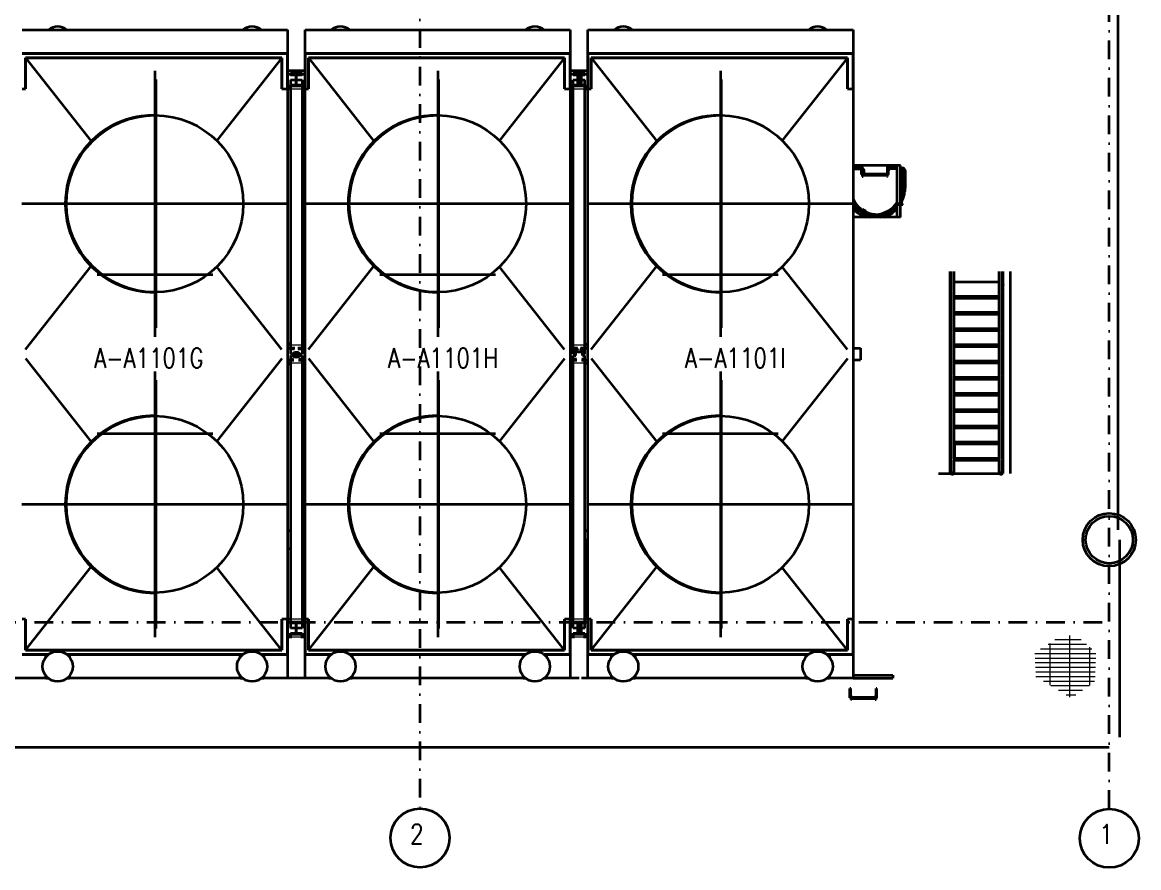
# Model space of a CAD drawing. Header units: inches. Extents: x 3135 to 9031, y -914 to 4011.
# Drawn here: x 8174 to 8903, y 2243 to 2795 of the extents above; entities that cross this region are included whole.
import ezdxf
from ezdxf.enums import TextEntityAlignment as Align

# ---------------------------------------------------------------- set-up
doc = ezdxf.new("R2010")
doc.units = ezdxf.units.IN
doc.header["$MEASUREMENT"] = 0
doc.linetypes.add('DASHDOT2', pattern=[12.700025, 6.350013, -3.175006, 0, -3.175006])
doc.linetypes.add('HIDDEN2', pattern=[0.1875, 0.125, -0.0625])
for name, color, linetype in [('Default', 7, 'Continuous'), ('TF_P_CENTER', 7, 'Continuous'), ('TF_P_Equipment', 7, 'Continuous'), ('TF_P_Ladder', 7, 'Continuous'), ('TF_P_Stairs', 7, 'Continuous'), ('TF_P_Steel', 7, 'Continuous'), ('TF_S_GRATING', 7, 'Continuous')]:
    doc.layers.add(name, color=color, linetype=linetype)
doc.styles.add('ROMANS', font='romans.shx')

# ---------------------------------------------------------------- blocks, each defined once
blk = doc.blocks.new('TF_P_ELP_GRATING', base_point=(2.146, 13.23))
at = {"layer": 'TF_S_GRATING', "color": 8, "linetype": 'Continuous', "lineweight": 18}
for p, q in [((2.19, 13.523), (2.19, 12.866)), ((2.37, 13.425), (1.964, 13.425)), ((1.98, 13.435), (1.98, 12.994)), ((2.313, 13.474), (2.034, 13.474)), ((2.4, 13.399), (2.4, 12.99)), ((2.469, 13.328), (1.822, 13.328)), ((2.467, 13.279), (1.824, 13.279)), ((2.426, 13.377), (1.882, 13.377)), ((2.465, 13.23), (1.826, 13.23)), ((2.463, 13.182), (1.828, 13.182)), ((2.462, 13.133), (1.83, 13.133)), ((2.46, 13.084), (1.832, 13.084)), ((2.453, 13.035), (1.912, 13.035)), ((2.396, 12.987), (1.992, 12.987)), ((2.326, 12.938), (2.072, 12.938)), ((2.256, 12.889), (2.152, 12.889))]:
    blk.add_line(p, q, dxfattribs=at)
blk = doc.blocks.new('A$Cdd380a1b')
at = {"layer": 'Default', "color": 8, "linetype": 'Continuous', "lineweight": 35}
for centre in [(-36.4452, -17.6257), (-32.9261, -17.6272)]:
    blk.add_circle(centre, 0.15, dxfattribs=at)
at = {"layer": 'TF_P_CENTER', "color": 8, "linetype": 'DASHDOT2', "lineweight": 35}
for p, q in [((-37.7988, -13.7107), (-37.7988, -15.0678)), ((-36.3551, -13.7107), (-36.3551, -15.0678)), ((-34.9113, -13.7107), (-34.9113, -15.0678)), ((-37.7927, -15.0226), (-37.7927, -13.7558)), ((-36.349, -15.0226), (-36.349, -13.7558)), ((-34.9052, -15.0226), (-34.9052, -13.7558)), ((-37.1203, -14.3892), (-38.4774, -14.3892)), ((-35.6766, -14.3892), (-37.0336, -14.3892)), ((-34.2328, -14.3892), (-35.5899, -14.3892)), ((-38.0939, -14.7502), (-37.5038, -14.7502)), ((-36.6501, -14.7502), (-36.0601, -14.7502)), ((-35.2064, -14.7502), (-34.6163, -14.7502)), ((-37.7988, -15.2447), (-37.7988, -16.6017)), ((-36.3551, -15.2447), (-36.3551, -16.6017)), ((-34.9113, -15.2447), (-34.9113, -16.6017)), ((-37.7927, -16.5566), (-37.7927, -15.2898)), ((-36.349, -16.5566), (-36.349, -15.2898)), ((-34.9052, -16.5566), (-34.9052, -15.2898)), ((-38.0939, -15.5623), (-37.5038, -15.5623)), ((-36.6501, -15.5623), (-36.0601, -15.5623)), ((-35.2064, -15.5623), (-34.6163, -15.5623)), ((-37.1203, -15.9232), (-38.4774, -15.9232)), ((-35.6766, -15.9232), (-37.0336, -15.9232)), ((-34.2328, -15.9232), (-35.5899, -15.9232))]:
    blk.add_line(p, q, dxfattribs=at)
at = {"layer": 'TF_P_Equipment', "color": 8, "linetype": 'Continuous', "lineweight": 35}
for p, q in [((-38.4756, -13.5019), (-37.1221, -13.5019)), ((-37.1221, -13.5019), (-37.1221, -13.6222)), ((-37.0319, -13.5019), (-35.6783, -13.5019)), ((-37.0319, -13.6222), (-37.0319, -13.5019)), ((-35.6783, -13.5019), (-35.6783, -13.6222)), ((-35.5881, -13.5019), (-34.2346, -13.5019)), ((-35.5881, -13.6222), (-35.5881, -13.5019)), ((-34.2346, -13.5019), (-34.2346, -13.6222)), ((-38.4756, -13.6222), (-37.1221, -13.6222)), ((-37.1221, -13.6222), (-38.4756, -13.6222)), ((-38.4592, -13.6448), (-38.4592, -13.8027)), ((-38.4592, -13.8027), (-38.4592, -13.6448)), ((-38.4592, -13.6448), (-38.124, -14.0702)), ((-37.1508, -13.6448), (-38.4592, -13.6448)), ((-38.4592, -13.6448), (-37.1508, -13.6448)), ((-37.1508, -13.6448), (-37.4833, -14.0668)), ((-37.1508, -13.8027), (-37.1508, -13.6448)), ((-37.1508, -13.6448), (-37.1508, -13.8027)), ((-37.1221, -13.6222), (-37.1221, -13.8027)), ((-37.1221, -13.8027), (-37.1221, -13.6222)), ((-37.0319, -13.8027), (-37.0319, -13.6222)), ((-37.0319, -13.6222), (-37.0319, -13.8027)), ((-37.0319, -13.6222), (-35.6783, -13.6222)), ((-35.6783, -13.6222), (-37.0319, -13.6222)), ((-37.0154, -13.6448), (-36.6803, -14.0702)), ((-35.707, -13.6448), (-37.0154, -13.6448)), ((-37.0154, -13.6448), (-37.0154, -13.8027)), ((-37.0154, -13.8027), (-37.0154, -13.6448)), ((-37.0154, -13.6448), (-35.707, -13.6448)), ((-35.707, -13.6448), (-36.0395, -14.0668)), ((-35.707, -13.8027), (-35.707, -13.6448)), ((-35.707, -13.6448), (-35.707, -13.8027)), ((-35.6783, -13.6222), (-35.6783, -13.8027)), ((-35.6783, -13.8027), (-35.6783, -13.6222)), ((-35.5881, -13.6222), (-34.2346, -13.6222)), ((-34.2346, -13.6222), (-35.5881, -13.6222)), ((-35.5881, -13.8027), (-35.5881, -13.6222)), ((-35.5881, -13.6222), (-35.5881, -13.8027)), ((-34.2633, -13.6448), (-35.5717, -13.6448)), ((-35.5717, -13.6448), (-34.2633, -13.6448)), ((-35.5717, -13.6448), (-35.2365, -14.0702)), ((-35.5717, -13.6448), (-35.5717, -13.8027)), ((-35.5717, -13.8027), (-35.5717, -13.6448)), ((-34.2633, -13.6448), (-34.5958, -14.0668)), ((-34.2633, -13.8027), (-34.2633, -13.6448)), ((-34.2633, -13.6448), (-34.2633, -13.8027)), ((-34.2346, -13.6222), (-34.2346, -13.8027)), ((-34.2346, -13.8027), (-34.2346, -13.6222)), ((-37.0319, -13.7125), (-37.1221, -13.7125)), ((-37.0319, -13.7125), (-37.1221, -13.7125)), ((-35.5881, -13.7125), (-35.6783, -13.7125)), ((-35.5881, -13.7125), (-35.6783, -13.7125)), ((-35.5881, -13.7274), (-35.5881, -13.7125)), ((-35.5881, -13.7274), (-35.5881, -13.7125)), ((-35.5881, -13.8027), (-35.5881, -13.7877)), ((-35.5881, -13.8027), (-35.5881, -13.7877)), ((-38.4756, -13.8027), (-38.4591, -13.8027)), ((-37.1509, -13.8027), (-37.1221, -13.8027)), ((-37.1221, -13.8027), (-37.1071, -13.8027)), ((-37.1221, -13.8027), (-37.1071, -13.8027)), ((-37.1221, -13.8027), (-37.1221, -16.5097)), ((-37.0468, -13.8027), (-37.0319, -13.8027)), ((-37.0468, -13.8027), (-37.0319, -13.8027)), ((-37.0319, -13.8027), (-37.0153, -13.8027)), ((-37.0319, -16.5097), (-37.0319, -13.8027)), ((-35.7071, -13.8027), (-35.6783, -13.8027)), ((-35.6783, -13.8027), (-35.6783, -16.5097)), ((-35.6783, -13.8027), (-35.6634, -13.8027)), ((-35.6783, -13.8027), (-35.6634, -13.8027)), ((-35.6031, -13.8027), (-35.5881, -13.8027)), ((-35.6031, -13.8027), (-35.5881, -13.8027)), ((-35.5881, -13.8027), (-35.5716, -13.8027)), ((-35.5881, -16.5097), (-35.5881, -13.8027)), ((-34.2634, -13.8027), (-34.2346, -13.8027)), ((-34.2346, -13.8027), (-34.2346, -16.5097)), ((-38.4591, -15.1335), (-38.124, -14.7083)), ((-37.1509, -15.1335), (-37.4833, -14.7117)), ((-37.0153, -15.1335), (-36.6803, -14.7083)), ((-35.7072, -15.1335), (-36.0395, -14.7117)), ((-35.5716, -15.1335), (-35.2365, -14.7083)), ((-34.2634, -15.1335), (-34.5958, -14.7117)), ((-37.1071, -15.1111), (-37.1221, -15.1111)), ((-37.1071, -15.1111), (-37.1221, -15.1111)), ((-37.0319, -15.1111), (-37.0468, -15.1111)), ((-37.0319, -15.1111), (-37.0468, -15.1111)), ((-35.6634, -15.1111), (-35.6783, -15.1111)), ((-35.6634, -15.1111), (-35.6783, -15.1111)), ((-35.5881, -15.1111), (-35.6031, -15.1111)), ((-35.5881, -15.1111), (-35.6031, -15.1111)), ((-35.5881, -15.1261), (-35.5881, -15.1111)), ((-35.5881, -15.1261), (-35.5881, -15.1111)), ((-38.4591, -15.1789), (-38.124, -15.6042)), ((-37.1509, -15.1789), (-37.4833, -15.6008)), ((-37.1221, -15.2013), (-37.1071, -15.2013)), ((-37.1221, -15.2013), (-37.1071, -15.2013)), ((-37.0468, -15.2013), (-37.0319, -15.2013)), ((-37.0468, -15.2013), (-37.0319, -15.2013)), ((-37.0153, -15.1789), (-36.6803, -15.6042)), ((-35.7072, -15.1789), (-36.0395, -15.6008)), ((-35.6783, -15.2013), (-35.6634, -15.2013)), ((-35.6783, -15.2013), (-35.6634, -15.2013)), ((-35.6031, -15.2013), (-35.5881, -15.2013)), ((-35.6031, -15.2013), (-35.5881, -15.2013)), ((-35.5881, -15.2013), (-35.5881, -15.1864)), ((-35.5881, -15.2013), (-35.5881, -15.1864)), ((-35.5716, -15.1789), (-35.2365, -15.6042)), ((-34.2634, -15.1789), (-34.5958, -15.6008)), ((-38.4592, -16.6676), (-38.124, -16.2422)), ((-37.0154, -16.6676), (-36.6803, -16.2422)), ((-35.5717, -16.6676), (-35.2365, -16.2422)), ((-37.1508, -16.6676), (-37.4833, -16.2457)), ((-35.707, -16.6676), (-36.0395, -16.2457)), ((-34.2633, -16.6676), (-34.5958, -16.2457)), ((-38.4591, -16.5097), (-38.4756, -16.5097)), ((-38.4592, -16.5097), (-38.4592, -16.6676)), ((-38.4592, -16.6676), (-38.4592, -16.5097)), ((-37.1221, -16.5097), (-37.1509, -16.5097)), ((-37.1508, -16.6676), (-37.1508, -16.5097)), ((-37.1508, -16.5097), (-37.1508, -16.6676)), ((-37.1221, -16.5097), (-37.1221, -16.6902)), ((-37.1221, -16.6902), (-37.1221, -16.5097)), ((-37.1071, -16.5097), (-37.1221, -16.5097)), ((-37.1071, -16.5097), (-37.1221, -16.5097)), ((-37.0319, -16.5097), (-37.0468, -16.5097)), ((-37.0319, -16.5097), (-37.0468, -16.5097)), ((-37.0153, -16.5097), (-37.0319, -16.5097)), ((-37.0319, -16.6902), (-37.0319, -16.5097)), ((-37.0319, -16.5097), (-37.0319, -16.6902)), ((-37.0154, -16.5097), (-37.0154, -16.6676)), ((-37.0154, -16.6676), (-37.0154, -16.5097)), ((-35.6783, -16.5097), (-35.7071, -16.5097)), ((-35.707, -16.6676), (-35.707, -16.5097)), ((-35.707, -16.5097), (-35.707, -16.6676)), ((-35.6634, -16.5097), (-35.6783, -16.5097)), ((-35.6634, -16.5097), (-35.6783, -16.5097)), ((-35.6783, -16.5097), (-35.6783, -16.6902)), ((-35.6783, -16.6902), (-35.6783, -16.5097)), ((-35.5881, -16.5097), (-35.6031, -16.5097)), ((-35.5881, -16.5097), (-35.6031, -16.5097)), ((-35.5881, -16.5247), (-35.5881, -16.5097)), ((-35.5881, -16.5247), (-35.5881, -16.5097)), ((-35.5716, -16.5097), (-35.5881, -16.5097)), ((-35.5881, -16.6902), (-35.5881, -16.5097)), ((-35.5881, -16.5097), (-35.5881, -16.6902)), ((-35.5717, -16.5097), (-35.5717, -16.6676)), ((-35.5717, -16.6676), (-35.5717, -16.5097)), ((-34.2346, -16.5097), (-34.2634, -16.5097)), ((-34.2633, -16.6676), (-34.2633, -16.5097)), ((-34.2633, -16.5097), (-34.2633, -16.6676)), ((-34.2346, -16.5097), (-34.2346, -16.6902)), ((-34.2346, -16.6902), (-34.2346, -16.5097)), ((-35.5881, -16.6), (-35.5881, -16.585)), ((-35.5881, -16.6), (-35.5881, -16.585)), ((-37.1221, -16.6), (-37.0998, -16.6)), ((-37.1221, -16.6), (-37.0998, -16.6)), ((-37.0541, -16.6), (-37.0319, -16.6)), ((-37.0541, -16.6), (-37.0319, -16.6)), ((-35.6783, -16.6), (-35.6561, -16.6)), ((-35.6783, -16.6), (-35.6561, -16.6)), ((-35.6104, -16.6), (-35.5881, -16.6)), ((-35.6104, -16.6), (-35.5881, -16.6)), ((-38.3432, -16.6902), (-38.4756, -16.6902)), ((-38.4756, -16.6902), (-38.3432, -16.6902)), ((-38.4592, -16.6676), (-37.1508, -16.6676)), ((-37.1508, -16.6676), (-38.4592, -16.6676)), ((-38.3553, -16.6902), (-38.3553, -16.7023)), ((-38.3553, -16.7023), (-38.3553, -16.6902)), ((-38.3553, -16.6902), (-38.3496, -16.6959)), ((-37.3506, -16.6902), (-38.2471, -16.6902)), ((-38.2471, -16.6902), (-37.3506, -16.6902)), ((-38.235, -16.6902), (-38.2407, -16.6959)), ((-38.235, -16.7023), (-38.235, -16.6902)), ((-38.235, -16.6902), (-38.235, -16.7023)), ((-37.3627, -16.6902), (-37.3627, -16.7023)), ((-37.3627, -16.7023), (-37.3627, -16.6902)), ((-37.3627, -16.6902), (-37.357, -16.6959)), ((-37.1221, -16.6902), (-37.2545, -16.6902)), ((-37.2545, -16.6902), (-37.1221, -16.6902)), ((-37.2424, -16.6902), (-37.2481, -16.6959)), ((-37.2424, -16.7023), (-37.2424, -16.6902)), ((-37.2424, -16.6902), (-37.2424, -16.7023)), ((-37.1221, -16.6902), (-37.1221, -16.8105)), ((-36.8994, -16.6902), (-37.0319, -16.6902)), ((-37.0319, -16.6902), (-36.8994, -16.6902)), ((-37.0319, -16.8105), (-37.0319, -16.6902)), ((-37.0154, -16.6676), (-35.707, -16.6676)), ((-35.707, -16.6676), (-37.0154, -16.6676)), ((-36.9115, -16.6902), (-36.9058, -16.6959)), ((-36.9115, -16.6902), (-36.9115, -16.7023)), ((-36.9115, -16.7023), (-36.9115, -16.6902)), ((-35.9068, -16.6902), (-36.8034, -16.6902)), ((-36.8034, -16.6902), (-35.9068, -16.6902)), ((-36.7912, -16.6902), (-36.797, -16.6959)), ((-36.7912, -16.7023), (-36.7912, -16.6902)), ((-36.7912, -16.6902), (-36.7912, -16.7023)), ((-35.919, -16.6902), (-35.9132, -16.6959)), ((-35.919, -16.6902), (-35.919, -16.7023)), ((-35.919, -16.7023), (-35.919, -16.6902)), ((-35.6783, -16.6902), (-35.8108, -16.6902)), ((-35.8108, -16.6902), (-35.6783, -16.6902)), ((-35.7987, -16.6902), (-35.8044, -16.6959)), ((-35.7987, -16.7023), (-35.7987, -16.6902)), ((-35.7987, -16.6902), (-35.7987, -16.7023)), ((-35.6783, -16.6902), (-35.6783, -16.8105)), ((-35.5881, -16.8105), (-35.5881, -16.6902)), ((-35.4557, -16.6902), (-35.5881, -16.6902)), ((-35.5881, -16.6902), (-35.4557, -16.6902)), ((-35.5717, -16.6676), (-34.2633, -16.6676)), ((-34.2633, -16.6676), (-35.5717, -16.6676)), ((-35.4678, -16.6902), (-35.4621, -16.6959)), ((-35.4678, -16.6902), (-35.4678, -16.7023)), ((-35.4678, -16.7023), (-35.4678, -16.6902)), ((-34.4631, -16.6902), (-35.3596, -16.6902)), ((-35.3596, -16.6902), (-34.4631, -16.6902)), ((-35.3475, -16.6902), (-35.3532, -16.6959)), ((-35.3475, -16.7023), (-35.3475, -16.6902)), ((-35.3475, -16.6902), (-35.3475, -16.7023)), ((-34.4752, -16.6902), (-34.4752, -16.7023)), ((-34.4752, -16.7023), (-34.4752, -16.6902)), ((-34.4752, -16.6902), (-34.4695, -16.6959)), ((-34.2346, -16.6902), (-34.367, -16.6902)), ((-34.367, -16.6902), (-34.2346, -16.6902)), ((-34.3549, -16.6902), (-34.3606, -16.6959)), ((-34.3549, -16.7023), (-34.3549, -16.6902)), ((-34.3549, -16.6902), (-34.3549, -16.7023)), ((-34.2346, -16.6902), (-34.2346, -16.8105)), ((-38.3553, -16.8105), (-38.4756, -16.8105)), ((-38.3553, -16.7984), (-38.3553, -16.8105)), ((-38.3553, -16.8105), (-38.3553, -16.7984)), ((-38.3553, -16.8105), (-38.3496, -16.8048)), ((-38.3553, -16.8105), (-38.3432, -16.8105)), ((-38.3432, -16.8105), (-38.3553, -16.8105)), ((-38.2471, -16.8105), (-38.235, -16.8105)), ((-38.235, -16.8105), (-38.2471, -16.8105)), ((-38.235, -16.8105), (-38.2407, -16.8048)), ((-38.235, -16.8105), (-38.235, -16.7984)), ((-38.235, -16.7984), (-38.235, -16.8105)), ((-37.3627, -16.8105), (-38.235, -16.8105)), ((-37.3627, -16.7984), (-37.3627, -16.8105)), ((-37.3627, -16.8105), (-37.3627, -16.7984)), ((-37.3627, -16.8105), (-37.357, -16.8048)), ((-37.3627, -16.8105), (-37.3506, -16.8105)), ((-37.3506, -16.8105), (-37.3627, -16.8105)), ((-37.2545, -16.8105), (-37.2424, -16.8105)), ((-37.2424, -16.8105), (-37.2545, -16.8105)), ((-37.2424, -16.8105), (-37.2481, -16.8048)), ((-37.2424, -16.8105), (-37.2424, -16.7984)), ((-37.2424, -16.7984), (-37.2424, -16.8105)), ((-37.1221, -16.8105), (-37.2424, -16.8105)), ((-36.9115, -16.8105), (-37.0319, -16.8105)), ((-36.9115, -16.7984), (-36.9115, -16.8105)), ((-36.9115, -16.8105), (-36.9115, -16.7984)), ((-36.9115, -16.8105), (-36.9058, -16.8048)), ((-36.9115, -16.8105), (-36.8994, -16.8105)), ((-36.8994, -16.8105), (-36.9115, -16.8105)), ((-36.8034, -16.8105), (-36.7912, -16.8105)), ((-36.7912, -16.8105), (-36.8034, -16.8105)), ((-36.7912, -16.8105), (-36.797, -16.8048)), ((-36.7912, -16.8105), (-36.7912, -16.7984)), ((-36.7912, -16.7984), (-36.7912, -16.8105)), ((-35.919, -16.8105), (-36.7912, -16.8105)), ((-35.919, -16.7984), (-35.919, -16.8105)), ((-35.919, -16.8105), (-35.919, -16.7984)), ((-35.919, -16.8105), (-35.9132, -16.8048)), ((-35.919, -16.8105), (-35.9068, -16.8105)), ((-35.9068, -16.8105), (-35.919, -16.8105)), ((-35.8108, -16.8105), (-35.7987, -16.8105)), ((-35.7987, -16.8105), (-35.8108, -16.8105)), ((-35.7987, -16.8105), (-35.8044, -16.8048)), ((-35.7987, -16.8105), (-35.7987, -16.7984)), ((-35.7987, -16.7984), (-35.7987, -16.8105)), ((-35.6783, -16.8105), (-35.7987, -16.8105)), ((-35.4678, -16.8105), (-35.5881, -16.8105)), ((-35.4678, -16.7984), (-35.4678, -16.8105)), ((-35.4678, -16.8105), (-35.4678, -16.7984)), ((-35.4678, -16.8105), (-35.4621, -16.8048)), ((-35.4678, -16.8105), (-35.4557, -16.8105)), ((-35.4557, -16.8105), (-35.4678, -16.8105)), ((-35.3596, -16.8105), (-35.3475, -16.8105)), ((-35.3475, -16.8105), (-35.3596, -16.8105)), ((-35.3475, -16.8105), (-35.3532, -16.8048)), ((-35.3475, -16.8105), (-35.3475, -16.7984)), ((-35.3475, -16.7984), (-35.3475, -16.8105)), ((-34.4752, -16.8105), (-35.3475, -16.8105)), ((-34.4752, -16.7984), (-34.4752, -16.8105)), ((-34.4752, -16.8105), (-34.4752, -16.7984)), ((-34.4752, -16.8105), (-34.4695, -16.8048)), ((-34.4752, -16.8105), (-34.4631, -16.8105)), ((-34.4631, -16.8105), (-34.4752, -16.8105)), ((-34.367, -16.8105), (-34.3549, -16.8105)), ((-34.3549, -16.8105), (-34.367, -16.8105)), ((-34.3549, -16.8105), (-34.3606, -16.8048)), ((-34.3549, -16.8105), (-34.3549, -16.7984)), ((-34.3549, -16.7984), (-34.3549, -16.8105)), ((-34.2346, -16.8105), (-34.3549, -16.8105))]:
    blk.add_line(p, q, dxfattribs=at)
at = {"layer": 'TF_P_Equipment', "color": 8, "linetype": 'HIDDEN2', "lineweight": 18}
for p, q in [((-35.5881, -13.7877), (-35.5881, -13.7274)), ((-35.5881, -13.7877), (-35.5881, -13.7274)), ((-37.1071, -13.8027), (-37.0468, -13.8027)), ((-37.1071, -13.8027), (-37.0468, -13.8027)), ((-35.6634, -13.8027), (-35.6031, -13.8027)), ((-35.6634, -13.8027), (-35.6031, -13.8027)), ((-37.0468, -15.1111), (-37.1071, -15.1111)), ((-37.0468, -15.1111), (-37.1071, -15.1111)), ((-35.6031, -15.1111), (-35.6634, -15.1111)), ((-35.6031, -15.1111), (-35.6634, -15.1111)), ((-35.5881, -15.1864), (-35.5881, -15.1261)), ((-35.5881, -15.1864), (-35.5881, -15.1261)), ((-37.1071, -15.2013), (-37.0468, -15.2013)), ((-37.1071, -15.2013), (-37.0468, -15.2013)), ((-35.6634, -15.2013), (-35.6031, -15.2013)), ((-35.6634, -15.2013), (-35.6031, -15.2013)), ((-37.0468, -16.5097), (-37.1071, -16.5097)), ((-37.0468, -16.5097), (-37.1071, -16.5097)), ((-35.6031, -16.5097), (-35.6634, -16.5097)), ((-35.6031, -16.5097), (-35.6634, -16.5097)), ((-35.5881, -16.585), (-35.5881, -16.5247)), ((-35.5881, -16.585), (-35.5881, -16.5247)), ((-37.0998, -16.6), (-37.0541, -16.6)), ((-37.0998, -16.6), (-37.0541, -16.6)), ((-35.6561, -16.6), (-35.6104, -16.6)), ((-35.6561, -16.6), (-35.6104, -16.6))]:
    blk.add_line(p, q, dxfattribs=at)
at = {"layer": 'TF_P_Equipment', "color": 8, "linetype": 'Continuous', "lineweight": 35}
for centre, radius in [((-37.7988, -14.3892), 0.4512), ((-37.7988, -14.3892), 0.4512), ((-36.3551, -14.3892), 0.4512), ((-36.3551, -14.3892), 0.4512), ((-34.9113, -14.3892), 0.4512), ((-34.9113, -14.3892), 0.4512), ((-37.7988, -15.9232), 0.4512), ((-37.7988, -15.9232), 0.4512), ((-36.3551, -15.9232), 0.4512), ((-36.3551, -15.9232), 0.4512), ((-34.9113, -15.9232), 0.4512), ((-34.9113, -15.9232), 0.4512), ((-38.2951, -16.7504), 0.077), ((-37.3026, -16.7504), 0.077), ((-36.8514, -16.7504), 0.077), ((-35.8588, -16.7504), 0.077), ((-35.4076, -16.7504), 0.077), ((-34.4151, -16.7504), 0.077)]:
    blk.add_circle(centre, radius, dxfattribs=at)
for centre, radius, start, end in [((-38.2951, -13.5621), 0.077, 51.4017, 128.5983), ((-37.3026, -13.5621), 0.077, 90, 128.5983), ((-37.3026, -13.5621), 0.077, 51.4017, 90), ((-36.8514, -13.5621), 0.077, 51.4017, 128.5983), ((-35.8588, -13.5621), 0.077, 90, 128.5983), ((-35.8588, -13.5621), 0.077, 51.4017, 90), ((-35.4076, -13.5621), 0.077, 51.4017, 128.5983), ((-34.4151, -13.5621), 0.077, 90, 128.5983), ((-34.4151, -13.5621), 0.077, 51.4017, 90), ((-37.805, -14.3892), 0.4512, 89.6099, 270.3901), ((-37.805, -14.3892), 0.4512, 90, 270.3901), ((-37.805, -14.3892), 0.4512, 89.6099, 135), ((-37.805, -14.3892), 0.4512, 89.6099, 90), ((-36.3612, -14.3892), 0.4512, 89.6099, 270.3901), ((-36.3612, -14.3892), 0.4512, 90, 270.3901), ((-36.3612, -14.3892), 0.4512, 89.6099, 135), ((-36.3612, -14.3892), 0.4512, 89.6099, 90), ((-34.9175, -14.3892), 0.4512, 89.6099, 270.3901), ((-34.9175, -14.3892), 0.4512, 90, 270.3901), ((-34.9175, -14.3892), 0.4512, 89.6099, 135), ((-34.9175, -14.3892), 0.4512, 89.6099, 90), ((-37.805, -14.3892), 0.4512, 135, 225), ((-36.3612, -14.3892), 0.4512, 135, 225), ((-34.9175, -14.3892), 0.4512, 135, 225), ((-37.805, -14.3892), 0.4512, 225, 270.3901), ((-36.3612, -14.3892), 0.4512, 225, 270.3901), ((-34.9175, -14.3892), 0.4512, 225, 270.3901), ((-37.805, -15.9232), 0.4512, 89.6099, 270.3901), ((-37.805, -15.9232), 0.4512, 90, 270.3901), ((-37.805, -15.9232), 0.4512, 89.6099, 135), ((-37.805, -15.9232), 0.4512, 89.6099, 90), ((-36.3612, -15.9232), 0.4512, 89.6099, 270.3901), ((-36.3612, -15.9232), 0.4512, 90, 270.3901), ((-36.3612, -15.9232), 0.4512, 89.6099, 135), ((-36.3612, -15.9232), 0.4512, 89.6099, 90), ((-34.9175, -15.9232), 0.4512, 89.6099, 270.3901), ((-34.9175, -15.9232), 0.4512, 90, 270.3901), ((-34.9175, -15.9232), 0.4512, 89.6099, 135), ((-34.9175, -15.9232), 0.4512, 89.6099, 90), ((-37.805, -15.9232), 0.4512, 135, 225), ((-36.3612, -15.9232), 0.4512, 135, 225), ((-34.9175, -15.9232), 0.4512, 135, 225), ((-37.805, -15.9232), 0.4512, 225, 270.3901), ((-36.3612, -15.9232), 0.4512, 225, 270.3901), ((-34.9175, -15.9232), 0.4512, 225, 270.3901)]:
    blk.add_arc(centre, radius, start, end, dxfattribs=at)
at = {"layer": 'TF_P_Ladder', "color": 8, "linetype": 'Continuous', "lineweight": 35}
for p, q in [((-34.1924, -14.206), (-34.2346, -14.206)), ((-34.2346, -14.2105), (-34.1924, -14.2105)), ((-34.1916, -14.206), (-34.1916, -14.1936)), ((-34.1916, -14.2406), (-34.1916, -14.2105)), ((-34.1886, -14.2406), (-34.1916, -14.2406)), ((-34.1886, -14.2369), (-34.1886, -14.2379)), ((-34.1886, -14.2379), (-34.1886, -14.2443)), ((-34.1886, -14.2443), (-34.1871, -14.2443)), ((-34.1871, -14.207), (-34.1871, -14.1936)), ((-34.1871, -14.2312), (-34.1871, -14.212)), ((-34.1871, -14.2312), (-34.1871, -14.25)), ((-34.1826, -14.2312), (-34.1871, -14.2312)), ((-34.1826, -14.2203), (-34.1826, -14.2312)), ((-34.1826, -14.25), (-34.1826, -14.2312)), ((-34.1826, -14.2406), (-34.1781, -14.2406)), ((-34.1826, -14.2443), (-34.0623, -14.2443)), ((-34.1781, -14.2406), (-34.1781, -14.2203)), ((-34.1781, -14.2368), (-34.0623, -14.2368)), ((-34.0623, -14.2312), (-34.0623, -14.25)), ((-34.0578, -14.2312), (-34.0623, -14.2312)), ((-34.0578, -14.2312), (-34.0578, -14.1936)), ((-34.0578, -14.25), (-34.0578, -14.2312)), ((-34.0578, -14.2443), (-34.0562, -14.2443)), ((-34.0562, -14.2369), (-34.0562, -14.2379)), ((-34.0562, -14.2379), (-34.0562, -14.2443)), ((-34.0532, -14.2406), (-34.0562, -14.2406)), ((-34.0532, -14.2406), (-34.0532, -14.1936)), ((-34.0435, -14.206), (-34.0096, -14.206)), ((-34.0096, -14.2105), (-34.0435, -14.2105)), ((-33.992, -14.206), (-33.9833, -14.206)), ((-33.9893, -14.3105), (-33.9893, -14.2203)), ((-33.9833, -14.2105), (-33.9887, -14.2105)), ((-33.9848, -14.2203), (-33.9848, -14.3105)), ((-33.9735, -14.3018), (-33.9735, -14.2203)), ((-33.969, -14.2203), (-33.969, -14.3105)), ((-34.1871, -14.25), (-34.1826, -14.25)), ((-34.0623, -14.25), (-34.0578, -14.25)), ((-33.9806, -14.2922), (-33.9851, -14.2922)), ((-33.9851, -14.2922), (-33.9851, -14.311)), ((-33.9806, -14.2922), (-33.9696, -14.307)), ((-33.9806, -14.311), (-33.9806, -14.2922)), ((-33.9851, -14.311), (-33.9806, -14.311)), ((-33.9848, -14.3114), (-33.9741, -14.3258)), ((-33.9806, -14.311), (-33.969, -14.3267)), ((-33.9699, -14.3267), (-33.969, -14.3267)), ((-33.969, -14.3267), (-33.969, -14.3112)), ((-34.1858, -14.4172), (-34.1881, -14.4211)), ((-34.1858, -14.4172), (-34.1868, -14.4189)), ((-34.1858, -14.4172), (-34.1858, -14.4172)), ((-34.1695, -14.4266), (-34.1858, -14.4172)), ((-34.041, -14.4172), (-34.0572, -14.4266)), ((-34.0387, -14.4211), (-34.041, -14.4172)), ((-33.9796, -14.389), (-34.0018, -14.389)), ((-34.0018, -14.3935), (-33.9796, -14.3935)), ((-33.9796, -14.3935), (-33.9796, -14.389)), ((-34.1911, -14.4298), (-34.1937, -14.4376)), ((-34.1937, -14.4376), (-34.1774, -14.447)), ((-34.1895, -14.4252), (-34.1896, -14.4254)), ((-34.1881, -14.4211), (-34.1718, -14.4305)), ((-34.1743, -14.4379), (-34.1774, -14.447)), ((-34.1774, -14.447), (-34.1752, -14.4431)), ((-34.1695, -14.4265), (-34.1765, -14.4225)), ((-34.1735, -14.4383), (-34.1752, -14.4431)), ((-34.1718, -14.4305), (-34.1695, -14.4266)), ((-34.1714, -14.4298), (-34.1708, -14.4287)), ((-34.1696, -14.4266), (-34.1708, -14.4301)), ((-34.1696, -14.4266), (-34.1695, -14.4265)), ((-34.1695, -14.4265), (-34.1695, -14.4266)), ((-34.0572, -14.4266), (-34.055, -14.4305)), ((-34.0558, -14.4309), (-34.0556, -14.4312)), ((-34.055, -14.4305), (-34.0387, -14.4211)), ((-34.055, -14.4305), (-34.0486, -14.4268)), ((-34.055, -14.4305), (-34.0548, -14.4309)), ((-34.055, -14.4305), (-34.055, -14.4305)), ((-34.0544, -14.4348), (-34.0519, -14.4422)), ((-34.0536, -14.4344), (-34.0493, -14.447)), ((-34.0501, -14.4458), (-34.0493, -14.447)), ((-34.0493, -14.447), (-34.0331, -14.4376)), ((-34.0387, -14.421), (-34.0392, -14.4201)), ((-34.0387, -14.421), (-34.0385, -14.4217)), ((-34.0387, -14.421), (-34.0387, -14.421)), ((-34.0373, -14.4252), (-34.0331, -14.4376)), ((-34.2463, -16.8632), (-34.2508, -16.8632)), ((-34.2508, -16.9102), (-34.2508, -16.8632)), ((-34.2463, -16.9008), (-34.2463, -16.8632)), ((-34.1125, -16.8632), (-34.117, -16.8632)), ((-34.117, -16.9008), (-34.117, -16.8632)), ((-34.1125, -16.9102), (-34.1125, -16.8632)), ((-34.2478, -16.9102), (-34.2508, -16.9102)), ((-34.2478, -16.9065), (-34.2478, -16.9075)), ((-34.2478, -16.9075), (-34.2478, -16.9139)), ((-34.2478, -16.9139), (-34.2463, -16.9139)), ((-34.2463, -16.9008), (-34.2463, -16.9196)), ((-34.2418, -16.9008), (-34.2463, -16.9008)), ((-34.2463, -16.9196), (-34.2418, -16.9196)), ((-34.2418, -16.9196), (-34.2418, -16.9008)), ((-34.2418, -16.9064), (-34.1215, -16.9064)), ((-34.2418, -16.9139), (-34.1215, -16.9139)), ((-34.1215, -16.9008), (-34.1215, -16.9196)), ((-34.117, -16.9008), (-34.1215, -16.9008)), ((-34.1215, -16.9196), (-34.117, -16.9196)), ((-34.117, -16.9196), (-34.117, -16.9008)), ((-34.117, -16.9139), (-34.1155, -16.9139)), ((-34.1155, -16.9065), (-34.1155, -16.9075)), ((-34.1155, -16.9075), (-34.1155, -16.9139)), ((-34.1125, -16.9102), (-34.1155, -16.9102))]:
    blk.add_line(p, q, dxfattribs=at)
for centre, radius, start, end in [((-34.2014, -14.2203), 0.00978, 0, 90), ((-34.1924, -14.2203), 0.0143, 0, 90), ((-34.1924, -14.2203), 0.00978, 0, 90), ((-34.0435, -14.2203), 0.0143, 90, 133.1736), ((-34.0435, -14.2203), 0.00978, 90, 180), ((-33.9991, -14.2203), 0.0143, 0, 60.3348), ((-33.9991, -14.2203), 0.00978, 0, 43.6674), ((-33.9833, -14.2203), 0.0143, 0, 90), ((-33.9833, -14.2203), 0.00978, 0, 90), ((-34.1224, -14.3105), 0.1331, 348.4304, 0), ((-34.1224, -14.3105), 0.1376, 341.3628, 0), ((-34.1224, -14.3105), 0.1489, 331.137, 354.1728), ((-34.1224, -14.3105), 0.1534, 329.2184, 354.2588), ((-34.1224, -14.3105), 0.1534, 354.9296, 0), ((-34.112, -14.3091), 0.1345, 204.291, 312.7887), ((-34.1134, -14.3105), 0.1376, 208.2703, 315), ((-34.1224, -14.3105), 0.1331, 212.565, 241.6682), ((-34.1224, -14.3105), 0.1376, 215.3979, 271.8789), ((-34.1224, -14.3105), 0.1489, 221.1146, 259.858), ((-34.1224, -14.3105), 0.1534, 223.0098, 252.8279), ((-34.1224, -14.3105), 0.1331, 272.2002, 327.9385), ((-34.1224, -14.3105), 0.1376, 307.1862, 318.2774), ((-34.1224, -14.3105), 0.1489, 305.8365, 319.2526), ((-34.1224, -14.3105), 0.1534, 305.3218, 317.3336), ((-34.0018, -14.4078), 0.0188, 90, 180), ((-34.0018, -14.4078), 0.0143, 90, 180), ((-34.1224, -14.3105), 0.1376, 323.934, 325.054), ((-34.1224, -14.3105), 0.1489, 280.142, 298.1955), ((-34.1224, -14.3105), 0.1534, 287.1721, 298.2114), ((-34.1224, -14.3105), 0.1376, 296.8847, 299.3401)]:
    blk.add_arc(centre, radius, start, end, dxfattribs=at)
at = {"layer": 'TF_P_Stairs', "color": 8, "linetype": 'Continuous', "lineweight": 35}
for p, q in [((-33.7385, -15.7653), (-33.7385, -14.735)), ((-33.7343, -15.7653), (-33.7343, -14.735)), ((-33.7211, -14.735), (-33.7211, -14.8332)), ((-33.72, -14.735), (-33.72, -15.7653)), ((-33.4902, -14.735), (-33.4902, -14.8069)), ((-33.4859, -15.7653), (-33.4859, -14.735)), ((-33.4727, -14.735), (-33.4727, -14.8332)), ((-33.4716, -14.735), (-33.4716, -15.7653)), ((-33.4674, -15.7653), (-33.4674, -14.735)), ((-33.7385, -14.8069), (-33.7385, -14.8044)), ((-33.4902, -14.7892), (-33.7157, -14.7892)), ((-33.4902, -14.7892), (-33.4902, -14.8618)), ((-33.4674, -14.8069), (-33.4716, -14.8069)), ((-33.4674, -14.8069), (-33.4674, -14.8044)), ((-33.7211, -14.837), (-33.7211, -15.0483)), ((-33.4902, -14.8618), (-33.7157, -14.8618)), ((-33.4902, -14.872), (-33.7157, -14.872)), ((-33.4902, -14.872), (-33.4902, -14.8618)), ((-33.4902, -14.872), (-33.4902, -14.9445)), ((-33.4727, -14.837), (-33.4727, -15.0483)), ((-33.4902, -14.9445), (-33.7157, -14.9445)), ((-33.4902, -14.9547), (-33.7157, -14.9547)), ((-33.4902, -14.9547), (-33.4902, -14.9445)), ((-33.4902, -14.9547), (-33.4902, -15.0272)), ((-33.4902, -15.0272), (-33.7157, -15.0272)), ((-33.4902, -15.0374), (-33.7157, -15.0374)), ((-33.4902, -15.0374), (-33.4902, -15.0272)), ((-33.4902, -15.0374), (-33.4902, -15.1099)), ((-33.7211, -15.0521), (-33.7211, -15.2633)), ((-33.4727, -15.0521), (-33.4727, -15.2633)), ((-33.4902, -15.1099), (-33.7157, -15.1099)), ((-33.4902, -15.1201), (-33.7157, -15.1201)), ((-33.4902, -15.1201), (-33.4902, -15.1099)), ((-33.4902, -15.1201), (-33.4902, -15.1927)), ((-33.4902, -15.1927), (-33.7157, -15.1927)), ((-33.4902, -15.2028), (-33.7157, -15.2028)), ((-33.4902, -15.2028), (-33.4902, -15.1927)), ((-33.4902, -15.2028), (-33.4902, -15.2754)), ((-33.7211, -15.2671), (-33.7211, -15.4784)), ((-33.4727, -15.2671), (-33.4727, -15.4784)), ((-33.4902, -15.2754), (-33.7157, -15.2754)), ((-33.4902, -15.2856), (-33.7157, -15.2856)), ((-33.4902, -15.2856), (-33.4902, -15.2754)), ((-33.4902, -15.2856), (-33.4902, -15.3581)), ((-33.4902, -15.3581), (-33.7157, -15.3581)), ((-33.4902, -15.3683), (-33.7157, -15.3683)), ((-33.4902, -15.3683), (-33.4902, -15.3581)), ((-33.4902, -15.3683), (-33.4902, -15.4408)), ((-33.4902, -15.4408), (-33.7157, -15.4408)), ((-33.4902, -15.451), (-33.4902, -15.4408)), ((-33.7211, -15.4822), (-33.7211, -15.6935)), ((-33.4902, -15.451), (-33.7157, -15.451)), ((-33.4902, -15.451), (-33.4902, -15.5235)), ((-33.4727, -15.4822), (-33.4727, -15.6935)), ((-33.4902, -15.5235), (-33.7157, -15.5235)), ((-33.4902, -15.5337), (-33.7157, -15.5337)), ((-33.4902, -15.5337), (-33.4902, -15.5235)), ((-33.4902, -15.5337), (-33.4902, -15.6063)), ((-33.4902, -15.6063), (-33.7157, -15.6063)), ((-33.7157, -15.6165), (-33.7157, -15.689)), ((-33.4902, -15.6165), (-33.7157, -15.6165)), ((-33.4902, -15.6165), (-33.4902, -15.6063)), ((-33.4902, -15.6165), (-33.4902, -15.689)), ((-33.7211, -15.6973), (-33.7211, -15.7615)), ((-33.4902, -15.689), (-33.7157, -15.689)), ((-33.4902, -15.6992), (-33.7157, -15.6992)), ((-33.4902, -15.6992), (-33.4902, -15.689)), ((-33.4902, -15.6992), (-33.4902, -15.7653)), ((-33.4727, -15.6973), (-33.4727, -15.7615)), ((-33.7385, -15.7653), (-33.7343, -15.7653)), ((-33.7343, -15.7653), (-33.7385, -15.7653)), ((-33.72, -15.7653), (-33.72, -15.7653)), ((-33.72, -15.7653), (-33.7157, -15.7653)), ((-33.7157, -15.7653), (-33.72, -15.7653)), ((-33.4859, -15.7653), (-33.4902, -15.7653)), ((-33.4716, -15.7653), (-33.4716, -15.7653)), ((-33.4674, -15.7653), (-33.4716, -15.7653))]:
    blk.add_line(p, q, dxfattribs=at)
for centre, major_axis, start_param, end_param in [((-33.7271, -15.7653), (0.00714, 0), 2.581806, 6.283185), ((-33.7271, -15.7653), (0.00714, 0), 0, 0.559787), ((-33.4788, -15.7653), (-0.00714, 0), 5.723399, 9.424778), ((-33.4788, -15.7653), (0.00714, 0), 0, 0.559787)]:
    blk.add_ellipse(centre, major_axis=major_axis, ratio=0.642788, start_param=start_param, end_param=end_param, dxfattribs=at)
for centre in [(-33.7271, -15.7653), (-33.4788, -15.7653)]:
    blk.add_ellipse(centre, major_axis=(0.00605, 0), ratio=0.642788, dxfattribs=at)
for points, knots in [([(-33.4859, -14.8069), (-33.4902, -14.8069), (-33.4902, -14.8069)], [0.10169142, 0.10169142, 0.125, 0.1250316, 0.1250316]), ([(-33.4716, -14.8018), (-33.4674, -14.8018), (-33.4674, -14.8044)], [0.84503606, 0.84503606, 0.875, 0.93713748, 0.93713748])]:
    blk.add_open_spline(points, degree=1, knots=knots, dxfattribs=at)
at = {"layer": 'TF_P_Steel', "color": 8, "linetype": 'Continuous', "lineweight": 35}
for p, q in [((-32.8803, -16.0537), (-32.8803, -12.5443)), ((-37.0319, -13.7117), (-37.1221, -13.7117)), ((-37.1221, -13.7274), (-37.077, -13.7274)), ((-37.0468, -13.7271), (-37.1071, -13.7271)), ((-37.1071, -13.7271), (-37.1071, -13.7308)), ((-37.1071, -13.7308), (-37.0781, -13.7308)), ((-37.0781, -13.7308), (-37.0781, -13.7844)), ((-37.077, -13.7877), (-37.077, -13.7274)), ((-37.077, -13.7274), (-37.0319, -13.7274)), ((-37.077, -13.7274), (-37.077, -13.7877)), ((-37.0758, -13.7308), (-37.0468, -13.7308)), ((-37.0758, -13.7844), (-37.0758, -13.7308)), ((-37.0468, -13.7308), (-37.0468, -13.7271)), ((-35.5881, -13.7117), (-35.6783, -13.7117)), ((-35.6783, -13.7274), (-35.6407, -13.7274)), ((-35.6634, -13.7271), (-35.6634, -13.7308)), ((-35.6031, -13.7271), (-35.6634, -13.7271)), ((-35.6634, -13.7308), (-35.6344, -13.7308)), ((-35.6407, -13.7274), (-35.6407, -13.7877)), ((-35.6344, -13.7308), (-35.6344, -13.7844)), ((-35.6321, -13.7844), (-35.6321, -13.7308)), ((-35.6321, -13.7308), (-35.6031, -13.7308)), ((-35.6216, -13.7274), (-35.5881, -13.7274)), ((-35.6216, -13.7877), (-35.6216, -13.7274)), ((-35.6031, -13.7308), (-35.6031, -13.7271)), ((-37.1221, -13.7877), (-37.077, -13.7877)), ((-37.1071, -13.7576), (-37.0468, -13.7576)), ((-37.1071, -13.7576), (-37.1071, -15.1562)), ((-37.1071, -13.7844), (-37.1071, -13.7881)), ((-37.0781, -13.7844), (-37.1071, -13.7844)), ((-37.1071, -13.7881), (-37.0468, -13.7881)), ((-37.077, -13.7877), (-37.0319, -13.7877)), ((-37.0468, -13.7844), (-37.0758, -13.7844)), ((-37.0468, -13.7576), (-37.0468, -15.1562)), ((-37.0468, -13.7881), (-37.0468, -13.7844)), ((-35.6783, -13.7877), (-35.6407, -13.7877)), ((-35.6634, -13.7576), (-35.6031, -13.7576)), ((-35.6634, -15.1562), (-35.6634, -13.7576)), ((-35.6634, -13.7844), (-35.6634, -13.7881)), ((-35.6344, -13.7844), (-35.6634, -13.7844)), ((-35.6634, -13.7881), (-35.6031, -13.7881)), ((-35.6407, -13.7532), (-35.6388, -13.7532)), ((-35.6031, -13.7844), (-35.6321, -13.7844)), ((-35.6216, -13.7877), (-35.5881, -13.7877)), ((-35.6031, -15.1562), (-35.6031, -13.7576)), ((-35.6031, -13.7881), (-35.6031, -13.7844)), ((-37.1071, -13.8035), (-37.1221, -13.8035)), ((-37.0319, -13.8035), (-37.0468, -13.8035)), ((-35.6634, -13.8035), (-35.6783, -13.8035)), ((-35.5881, -13.8035), (-35.6031, -13.8035)), ((-33.992, -14.1936), (-34.2346, -14.1936)), ((-34.0096, -14.3907), (-34.0096, -14.1936)), ((-33.992, -14.389), (-33.992, -14.1936)), ((-34.0096, -14.4571), (-34.0096, -14.3958)), ((-33.992, -14.4571), (-33.992, -14.3935)), ((-33.992, -14.4571), (-34.2346, -14.4571)), ((-33.43, -15.7653), (-33.43, -14.7353)), ((-37.1071, -15.1036), (-37.1221, -15.1036)), ((-37.0319, -15.1036), (-37.0468, -15.1036)), ((-37.1221, -15.1261), (-37.0845, -15.1261)), ((-37.0841, -15.1257), (-37.1071, -15.1257)), ((-37.1071, -15.1257), (-37.1071, -15.1294)), ((-37.1071, -15.1294), (-37.0872, -15.1294)), ((-37.0468, -15.1562), (-37.1071, -15.1562)), ((-37.0781, -15.1492), (-37.0781, -15.17)), ((-37.077, -15.1491), (-37.077, -15.17)), ((-37.077, -15.17), (-37.077, -15.1491)), ((-37.0758, -15.17), (-37.0758, -15.1492)), ((-37.0468, -15.1257), (-37.0698, -15.1257)), ((-37.0694, -15.1261), (-37.0319, -15.1261)), ((-37.0667, -15.1294), (-37.0468, -15.1294)), ((-37.0468, -15.1294), (-37.0468, -15.1257)), ((-35.6634, -15.1073), (-35.6783, -15.1073)), ((-35.6783, -15.1261), (-35.6408, -15.1261)), ((-35.6634, -15.1257), (-35.6634, -15.1294)), ((-35.6404, -15.1257), (-35.6634, -15.1257)), ((-35.6634, -15.1294), (-35.6435, -15.1294)), ((-35.6501, -15.1562), (-35.6634, -15.1562)), ((-35.6501, -15.1629), (-35.6501, -15.137)), ((-35.6031, -15.1257), (-35.6261, -15.1257)), ((-35.623, -15.1294), (-35.6031, -15.1294)), ((-35.6216, -15.1308), (-35.6216, -15.1261)), ((-35.6216, -15.1261), (-35.5881, -15.1261)), ((-35.6163, -15.1629), (-35.6163, -15.137)), ((-35.6031, -15.1562), (-35.6163, -15.1562)), ((-35.5881, -15.1073), (-35.6031, -15.1073)), ((-35.6031, -15.1294), (-35.6031, -15.1257)), ((-34.2346, -15.1261), (-34.197, -15.1261)), ((-34.197, -15.1261), (-34.197, -15.1864)), ((-37.1221, -15.1864), (-37.0891, -15.1864)), ((-37.1071, -15.2089), (-37.1221, -15.2089)), ((-37.1071, -15.1629), (-37.0468, -15.1629)), ((-37.1071, -15.1629), (-37.1071, -16.5549)), ((-37.1071, -15.183), (-37.1071, -15.1868)), ((-37.0905, -15.183), (-37.1071, -15.183)), ((-37.1071, -15.1868), (-37.0889, -15.1868)), ((-37.0651, -15.1868), (-37.0468, -15.1868)), ((-37.0649, -15.1864), (-37.0319, -15.1864)), ((-37.0468, -15.183), (-37.0634, -15.183)), ((-37.0468, -15.1629), (-37.0468, -16.5549)), ((-37.0468, -15.1868), (-37.0468, -15.183)), ((-37.0319, -15.2089), (-37.0468, -15.2089)), ((-35.6783, -15.1864), (-35.6453, -15.1864)), ((-35.6634, -15.2051), (-35.6783, -15.2051)), ((-35.6634, -16.5549), (-35.6634, -15.1629)), ((-35.6634, -15.1629), (-35.6501, -15.1629)), ((-35.6634, -15.183), (-35.6634, -15.1868)), ((-35.6468, -15.183), (-35.6634, -15.183)), ((-35.6634, -15.1868), (-35.6451, -15.1868)), ((-35.6213, -15.1868), (-35.6031, -15.1868)), ((-35.6211, -15.1864), (-35.5881, -15.1864)), ((-35.6031, -15.183), (-35.6197, -15.183)), ((-35.6163, -15.1629), (-35.6031, -15.1629)), ((-35.6031, -16.5549), (-35.6031, -15.1629)), ((-35.6031, -15.1868), (-35.6031, -15.183)), ((-35.5881, -15.2051), (-35.6031, -15.2051)), ((-34.2346, -15.1864), (-34.197, -15.1864)), ((-33.7984, -15.7653), (-33.7385, -15.7653)), ((-33.7157, -15.7653), (-33.4902, -15.7653)), ((-37.1071, -16.0578), (-37.1221, -16.0578)), ((-37.0319, -16.0578), (-37.0468, -16.0578)), ((-35.6634, -16.0578), (-35.6783, -16.0578)), ((-35.5881, -16.0578), (-35.6031, -16.0578)), ((-35.6753, -16.1037), (-35.6634, -16.1037)), ((-35.6753, -16.1037), (-35.6753, -16.5097)), ((-35.6031, -16.1037), (-35.5911, -16.1037)), ((-35.5911, -16.1037), (-35.5911, -16.5097)), ((-32.8736, -16.1037), (-32.8736, -17.1113)), ((-37.1071, -16.1496), (-37.1221, -16.1496)), ((-37.0319, -16.1496), (-37.0468, -16.1496)), ((-35.6634, -16.1496), (-35.6783, -16.1496)), ((-35.5881, -16.1496), (-35.6031, -16.1496)), ((-37.1221, -16.5247), (-37.077, -16.5247)), ((-37.0468, -16.5243), (-37.1071, -16.5243)), ((-37.1071, -16.5243), (-37.1071, -16.528)), ((-37.1071, -16.528), (-37.0781, -16.528)), ((-37.0781, -16.528), (-37.0781, -16.5817)), ((-37.077, -16.585), (-37.077, -16.5247)), ((-37.077, -16.5247), (-37.0319, -16.5247)), ((-37.077, -16.5247), (-37.077, -16.585)), ((-37.0758, -16.5817), (-37.0758, -16.528)), ((-37.0758, -16.528), (-37.0468, -16.528)), ((-37.0468, -16.528), (-37.0468, -16.5243)), ((-35.6783, -16.5247), (-35.6407, -16.5247)), ((-35.6634, -16.5243), (-35.6634, -16.528)), ((-35.6031, -16.5243), (-35.6634, -16.5243)), ((-35.6634, -16.528), (-35.6344, -16.528)), ((-35.6407, -16.5247), (-35.6407, -16.585)), ((-35.6344, -16.528), (-35.6344, -16.5817)), ((-35.6321, -16.5817), (-35.6321, -16.528)), ((-35.6321, -16.528), (-35.6031, -16.528)), ((-35.6216, -16.5247), (-35.5881, -16.5247)), ((-35.6216, -16.585), (-35.6216, -16.5247)), ((-35.6031, -16.528), (-35.6031, -16.5243)), ((-35.5881, -16.5127), (-35.5881, -16.5127)), ((-37.1221, -16.585), (-37.077, -16.585)), ((-37.0468, -16.5549), (-37.1071, -16.5549)), ((-37.1071, -16.5817), (-37.1071, -16.5854)), ((-37.0781, -16.5817), (-37.1071, -16.5817)), ((-37.1071, -16.5854), (-37.0468, -16.5854)), ((-37.077, -16.585), (-37.0319, -16.585)), ((-37.0468, -16.5817), (-37.0758, -16.5817)), ((-37.0468, -16.5854), (-37.0468, -16.5817)), ((-35.6783, -16.585), (-35.6407, -16.585)), ((-35.6031, -16.5549), (-35.6634, -16.5549)), ((-35.6634, -16.5817), (-35.6634, -16.5854)), ((-35.6344, -16.5817), (-35.6634, -16.5817)), ((-35.6634, -16.5854), (-35.6031, -16.5854)), ((-35.6031, -16.5817), (-35.6321, -16.5817)), ((-35.6216, -16.585), (-35.5881, -16.585)), ((-35.6031, -16.5854), (-35.6031, -16.5817)), ((-35.5881, -16.597), (-35.5881, -16.597)), ((-38.3432, -16.8105), (-38.5207, -16.8105)), ((-37.3506, -16.8105), (-38.2471, -16.8105)), ((-37.4307, -16.8105), (-37.4307, -16.8105)), ((-37.077, -16.8105), (-37.2545, -16.8105)), ((-36.8994, -16.8105), (-37.077, -16.8105)), ((-35.9068, -16.8105), (-36.8034, -16.8105)), ((-36.7687, -16.8105), (-36.7687, -16.8105)), ((-36.6634, -16.8105), (-36.6634, -16.8105)), ((-35.6332, -16.8105), (-35.8108, -16.8105)), ((-35.4557, -16.8105), (-35.6216, -16.8105)), ((-34.4631, -16.8105), (-35.3596, -16.8105)), ((-34.2797, -16.8105), (-34.367, -16.8105)), ((-34.2346, -16.7953), (-34.0313, -16.7953)), ((-34.2346, -16.8105), (-34.0313, -16.8105)), ((-34.0313, -16.7953), (-34.0313, -16.8105)), ((-37.4379, -17.1639), (-41.0473, -17.1639)), ((-32.9262, -17.1639), (-37.4379, -17.1639))]:
    blk.add_line(p, q, dxfattribs=at)
at = {"layer": 'TF_P_Steel', "color": 8, "linetype": 'DASHDOT2', "lineweight": 35, "ltscale": 0.015}
for points in [[(-36.4453, -5.2739), (-36.4453, -17.4751)], [(-32.9262, -17.4772), (-32.9262, -5.2754)], [(-48.3601, -16.5239), (-32.9262, -16.5239)]]:
    blk.add_lwpolyline(points, dxfattribs=at)
at = {"layer": 'TF_P_Steel', "color": 8, "linetype": 'Continuous', "lineweight": 35}
for radius in [0.1354, 0.1206]:
    blk.add_circle((-32.9262, -16.1037), radius, dxfattribs=at)
for centre, major_axis, ratio, start_param, end_param in [((-35.6332, -13.7576), (0.0169, 0), 0.502134, 1.63974, 2.03135), ((-35.6216, -13.7576), (0, 0.0169), 0.773619, 0.35839, 0.919762), ((-35.6332, -13.7576), (0.0169, 0), 0.502134, 1.325791, 1.501853), ((-37.077, -15.1562), (-0.0169, 0), 0.502134, 5.750169, 6.283185), ((-37.077, -15.1562), (0.0169, 0), 0.502134, 0, 2.608576), ((-37.077, -15.1562), (-0.0141, 0), 0.502134, 5.750169, 6.283185), ((-37.077, -15.1562), (0.0141, 0), 0.502134, 0, 2.608576), ((-35.6332, -15.137), (-0.0169, 0), 0.503932, 5.165495, 9.817012), ((-35.6332, -15.137), (-0.0141, 0), 0.503932, 5.067197, 9.817012), ((-35.6332, -15.137), (0.0141, 0), 0.503932, 0.392234, 1.21571), ((-35.6332, -15.137), (0.0169, 0), 0.503932, 0.392234, 1.11743), ((-35.6332, -15.1562), (0.0169, 0), 0.502134, 0, 0.018696), ((-37.077, -15.1629), (-0.0169, 0), 0.503932, 0, 3.141593), ((-37.077, -15.1629), (-0.0141, 0), 0.503932, 0, 3.141593)]:
    blk.add_ellipse(centre, major_axis=major_axis, ratio=ratio, start_param=start_param, end_param=end_param, dxfattribs=at)
at = {"layer": 'Default', "color": 8, "linetype": 'Continuous', "lineweight": 35, "xscale": 0.4812498580077497, "yscale": 0.4812498580077497, "zscale": 0.4812498580077497}
blk.add_blockref('TF_P_ELP_GRATING', (-33.1498, -16.7328), dxfattribs=at)
at = {"layer": 'Default', "color": 8, "style": 'ROMANS', "width": 0.8}
for s, p in [('A-A1101G', (-37.8302, -15.1766)), ('A-A1101H', (-36.3279, -15.1762)), ('A-A1101I', (-34.8358, -15.176))]:
    blk.add_text(s, height=0.1, dxfattribs=at).set_placement(p, align=Align.MIDDLE_CENTER)
for s, p in [('2', (-36.4957, -17.5548)), ('1', (-32.9766, -17.5562))]:
    blk.add_text(s, height=0.1, dxfattribs=at).set_placement(p, align=Align.TOP_LEFT)

msp = doc.modelspace()

# ---------------------------------------------------------------- block references
at = {"xscale": 128, "yscale": 128, "zscale": 128}
msp.add_blockref('A$Cdd380a1b', (13098.63, 4518.8), dxfattribs=at)

doc.saveas('drawing.dxf')
